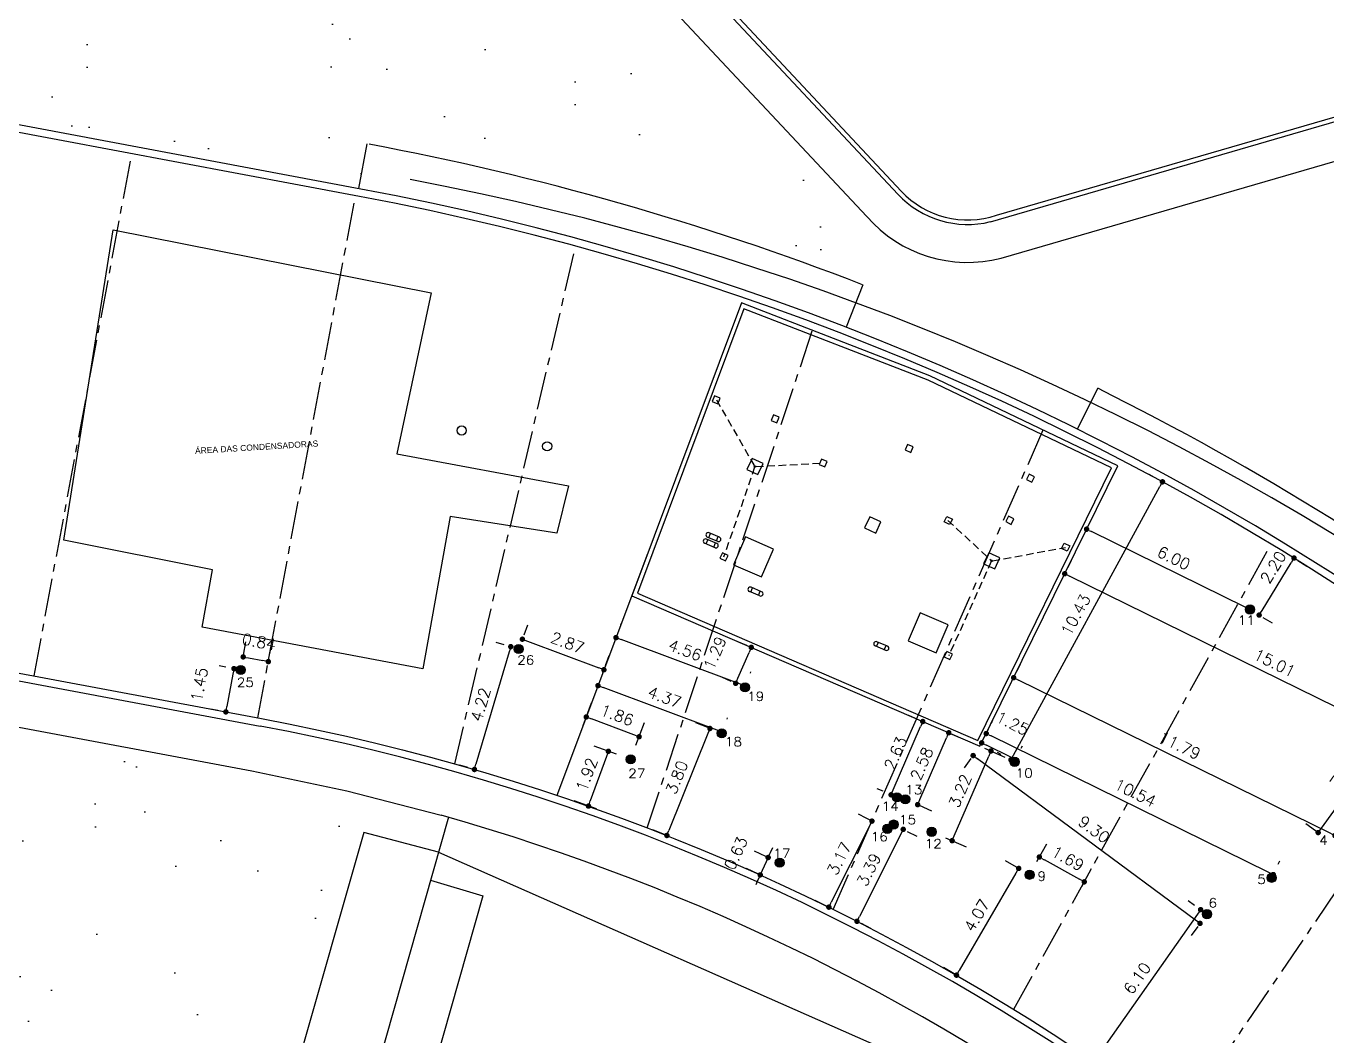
# Model space of a CAD drawing. Header units: metres. Extents: x 1796 to 2240, y -1398 to -687.
# Drawn here: x 2020.7 to 2063.57, y -1188.91 to -1155.63 of the extents above; entities that cross this region are included whole.
import ezdxf

# ---------------------------------------------------------------- set-up
doc = ezdxf.new("R2010")
doc.units = ezdxf.units.M
doc.header["$MEASUREMENT"] = 0
doc.linetypes.add('CENTER', pattern=[2, 1.25, -0.25, 0.25, -0.25])
doc.linetypes.add('HIDDEN', pattern=[0.375, 0.25, -0.125])
doc.layers.get('0').update_dxf_attribs({"linetype": 'CONTINUOUS'})
doc.layers.get('Defpoints').update_dxf_attribs({"linetype": 'CONTINUOUS'})
for name, color, linetype in [('ARQUITETURA', 253, 'CONTINUOUS'), ('Cota', 10, 'CONTINUOUS'), ('MARCAÇÕES NA MANTA', 6, 'CONTINUOUS')]:
    doc.layers.add(name, color=color, linetype=linetype)
doc.styles.add('ENGECAD', font='arial.ttf')
doc.styles.add('R60-250', font='romans.shx', dxfattribs={"height": 0.375})
doc.styles.add('S20', font='SIMPLEX.shx', dxfattribs={"width": 1.1, "height": 0.2})
doc.dimstyles.new('250', dxfattribs={"dimtxt": 0.375, "dimasz": 0.18, "dimexe": 0.5, "dimexo": 0.5, "dimgap": 0.225, "dimtad": 1, "dimzin": 1, "dimdsep": 46, "dimtxsty": 'R60-250', "dimblk1": 'DOT', "dimblk2": 'DOT', "dimsah": 1, "dimcen": 0, "dimclrd": 1, "dimclre": 1, "dimclrt": 30, "dimadec": 0, "dimazin": 0, "dimtfac": 1, "dimtmove": 2, "dimatfit": 3, "dimldrblk": 'DOT', "dimfxl": 1, "dimtolj": 1, "dimtzin": 0, "dimarcsym": 0})
pattern_1 = [(350.62296, (1466.5355, -762.2295), (4.08992, 4.08927), [0, -4.56, 0, -5.1, 0, -4.875]), (320.623, (1466.5355, -762.2295), (9.808834, 1.91215), [0, -2.46, 0, -4.11, 0, -1.575]), (280.62296, (1464.013, -759.536), (6.39856, -6.807323), [0, -1.5, 0, -5.4, 0, -7.05]), (270.623, (1464.013, -759.536), (8.08648, -4.78256), [0, -0.75, 0, -3.54, 0, -4.05])]

# ---------------------------------------------------------------- blocks, each defined once
blk = doc.blocks.new('_DOT')
at = {"color": 0, "linetype": 'ByBlock'}
blk.add_line((-0.5, 0), (-1, 0), dxfattribs=at)
at = {"color": 0, "linetype": 'ByBlock', "const_width": 0.5}
blk.add_lwpolyline([(-0.25, 0, 1), (0.25, 0, 1)], format="xyb", close=True, dxfattribs=at)
blk = doc.blocks.new('*D996')
at = {"layer": 'Cota', "color": 1, "lineweight": -2, "transparency": 16777216}
for p, q in [((2061.43, -1174.886), (2062.39, -1173.317)), ((2062.611, -1173.241), (2062.911, -1173.424)), ((2061.462, -1175.117), (2061.762, -1175.301))]:
    blk.add_line(p, q, dxfattribs=at)
at = {"layer": 'Defpoints', "color": 0, "transparency": 16777216}
for p in [(2062.184, -1172.98), (2062.484, -1173.163), (2061.036, -1174.856)]:
    blk.add_point(p, dxfattribs=at)
at = {"layer": 'Cota', "color": 1, "lineweight": -2, "transparency": 16777216, "xscale": 0.18, "yscale": 0.18, "zscale": 0.18}
for p, rotation in [((2062.484, -1173.163), 58.53333962337476), ((2061.336, -1175.04), 238.5333396233748)]:
    blk.add_blockref('_DOT', p, dxfattribs=dict(at, rotation=rotation))
at = {"layer": 'Cota', "color": 30, "transparency": 16777216, "insert": (2061.796, -1173.463), "char_height": 0.375, "attachment_point": 5, "rotation": 58.5333, "style": 'R60-250'}
blk.add_mtext('\\A1;2.20', dxfattribs=at)
blk = doc.blocks.new('*D997')
at = {"layer": 'Cota', "color": 1, "lineweight": -2, "transparency": 16777216}
for p, q in [((2052.376, -1178.875), (2052.413, -1178.801)), ((2053.152, -1179.722), (2052.354, -1179.329)), ((2053.498, -1179.426), (2053.535, -1179.352))]:
    blk.add_line(p, q, dxfattribs=at)
at = {"layer": 'Defpoints', "color": 0, "transparency": 16777216}
for p in [(2052.156, -1179.324), (2052.192, -1179.25), (2053.278, -1179.875)]:
    blk.add_point(p, dxfattribs=at)
at = {"layer": 'Cota', "color": 1, "lineweight": -2, "transparency": 16777216, "xscale": 0.18, "yscale": 0.18, "zscale": 0.18}
for p, rotation in [((2052.192, -1179.25), 153.836098638127), ((2053.314, -1179.801), 333.836098638127)]:
    blk.add_blockref('_DOT', p, dxfattribs=dict(at, rotation=rotation))
at = {"layer": 'Cota', "color": 30, "transparency": 16777216, "insert": (2053.205, -1178.606), "char_height": 0.375, "attachment_point": 5, "rotation": 333.8361, "style": 'R60-250'}
blk.add_mtext('\\A1;1.25', dxfattribs=at)
blk = doc.blocks.new('*D998')
at = {"layer": 'Cota', "color": 1, "lineweight": -2, "transparency": 16777216}
for p, q in [((2057.831, -1170.478), (2057.711, -1170.412)), ((2053.244, -1179.651), (2058.063, -1170.81)), ((2052.839, -1179.635), (2052.718, -1179.57))]:
    blk.add_line(p, q, dxfattribs=at)
at = {"layer": 'Defpoints', "color": 0, "transparency": 16777216}
for p in [(2058.15, -1170.651), (2058.27, -1170.717), (2053.278, -1179.875)]:
    blk.add_point(p, dxfattribs=at)
at = {"layer": 'Cota', "color": 1, "lineweight": -2, "transparency": 16777216, "xscale": 0.18, "yscale": 0.18, "zscale": 0.18}
for p, rotation in [((2058.15, -1170.651), 61.40381336244443), ((2053.157, -1179.809), 241.4038133624445)]:
    blk.add_blockref('_DOT', p, dxfattribs=dict(at, rotation=rotation))
at = {"layer": 'Cota', "color": 30, "transparency": 16777216, "insert": (2055.291, -1175.033), "char_height": 0.375, "attachment_point": 5, "rotation": 61.4038, "style": 'R60-250'}
blk.add_mtext('\\A1;10.43', dxfattribs=at)
blk = doc.blocks.new('*D999')
at = {"layer": 'Cota', "color": 1, "lineweight": -2, "transparency": 16777216}
for p, q in [((2067.472, -1176.475), (2067.03, -1176.156)), ((2063.387, -1182.061), (2067.33, -1176.595)), ((2063.318, -1182.233), (2062.876, -1181.914))]:
    blk.add_line(p, q, dxfattribs=at)
at = {"layer": 'Defpoints', "color": 0, "transparency": 16777216}
for p in [(2067.435, -1176.449), (2067.878, -1176.768), (2063.723, -1182.526)]:
    blk.add_point(p, dxfattribs=at)
at = {"layer": 'Cota', "color": 1, "lineweight": -2, "transparency": 16777216, "xscale": 0.18, "yscale": 0.18, "zscale": 0.18}
for p, rotation in [((2067.435, -1176.449), 54.19080671423378), ((2063.281, -1182.207), 234.1908067142338)]:
    blk.add_blockref('_DOT', p, dxfattribs=dict(at, rotation=rotation))
at = {"layer": 'Cota', "color": 30, "transparency": 16777216, "insert": (2064.12, -1180.214), "char_height": 0.375, "attachment_point": 5, "rotation": 54.1908, "style": 'R60-250'}
blk.add_mtext('\\A1;7.10', dxfattribs=at)
blk = doc.blocks.new('*D1000')
at = {"layer": 'Cota', "color": 1, "lineweight": -2, "transparency": 16777216}
for p, q in [((2053.358, -1176.876), (2053.467, -1176.654)), ((2063.671, -1182.224), (2053.408, -1177.182)), ((2063.944, -1182.077), (2064.053, -1181.855))]:
    blk.add_line(p, q, dxfattribs=at)
at = {"layer": 'Defpoints', "color": 0, "transparency": 16777216}
for p in [(2053.247, -1177.103), (2053.138, -1177.325), (2063.723, -1182.526)]:
    blk.add_point(p, dxfattribs=at)
at = {"layer": 'Cota', "color": 1, "lineweight": -2, "transparency": 16777216, "xscale": 0.18, "yscale": 0.18, "zscale": 0.18}
for p, rotation in [((2053.247, -1177.103), 153.836098638135), ((2063.833, -1182.304), 333.836098638135)]:
    blk.add_blockref('_DOT', p, dxfattribs=dict(at, rotation=rotation))
at = {"layer": 'Cota', "color": 30, "transparency": 16777216, "insert": (2058.722, -1179.333), "char_height": 0.375, "attachment_point": 5, "rotation": 333.8361, "style": 'R60-250'}
blk.add_mtext('\\A1;11.79', dxfattribs=at)
blk = doc.blocks.new('*D1001')
at = {"layer": 'Cota', "color": 1, "lineweight": -2, "transparency": 16777216}
for p, q in [((2055.038, -1173.458), (2055.149, -1173.231)), ((2068.237, -1180.217), (2055.09, -1173.759)), ((2068.507, -1180.075), (2068.619, -1179.848))]:
    blk.add_line(p, q, dxfattribs=at)
at = {"layer": 'Defpoints', "color": 0, "transparency": 16777216}
for p in [(2054.929, -1173.679), (2054.817, -1173.907), (2068.287, -1180.524)]:
    blk.add_point(p, dxfattribs=at)
at = {"layer": 'Cota', "color": 1, "lineweight": -2, "transparency": 16777216, "xscale": 0.18, "yscale": 0.18, "zscale": 0.18}
for p, rotation in [((2054.929, -1173.679), 153.836098638135), ((2068.398, -1180.297), 333.836098638135)]:
    blk.add_blockref('_DOT', p, dxfattribs=dict(at, rotation=rotation))
at = {"layer": 'Cota', "color": 30, "transparency": 16777216, "insert": (2061.846, -1176.618), "char_height": 0.375, "attachment_point": 5, "rotation": 333.8361, "style": 'R60-250'}
blk.add_mtext('\\A1;15.01', dxfattribs=at)
blk = doc.blocks.new('*D1002')
at = {"layer": 'Cota', "color": 1, "lineweight": -2, "transparency": 16777216}
blk.add_line((2060.874, -1174.777), (2055.812, -1172.29), dxfattribs=at)
at = {"layer": 'Defpoints', "color": 0, "transparency": 16777216}
for p in [(2055.65, -1172.211), (2055.65, -1172.211), (2061.036, -1174.856)]:
    blk.add_point(p, dxfattribs=at)
at = {"layer": 'Cota', "color": 1, "lineweight": -2, "transparency": 16777216, "xscale": 0.18, "yscale": 0.18, "zscale": 0.18}
for p, rotation in [((2055.65, -1172.211), 153.836098638136), ((2061.036, -1174.856), 333.836098638136)]:
    blk.add_blockref('_DOT', p, dxfattribs=dict(at, rotation=rotation))
at = {"layer": 'Cota', "color": 30, "transparency": 16777216, "insert": (2058.525, -1173.163), "char_height": 0.375, "attachment_point": 5, "rotation": 333.8361, "style": 'R60-250'}
blk.add_mtext('\\A1;6.00', dxfattribs=at)
blk = doc.blocks.new('*D1003')
at = {"layer": 'Cota', "color": 1, "lineweight": -2, "transparency": 16777216}
for p, q in [((2052.511, -1178.601), (2052.563, -1178.495)), ((2061.637, -1183.51), (2052.504, -1179.023)), ((2061.967, -1183.247), (2062.019, -1183.141))]:
    blk.add_line(p, q, dxfattribs=at)
at = {"layer": 'Defpoints', "color": 0, "transparency": 16777216}
for p in [(2052.29, -1179.05), (2052.342, -1178.944), (2061.746, -1183.695)]:
    blk.add_point(p, dxfattribs=at)
at = {"layer": 'Cota', "color": 1, "lineweight": -2, "transparency": 16777216, "xscale": 0.18, "yscale": 0.18, "zscale": 0.18}
for p, rotation in [((2052.342, -1178.944), 153.8360986381351), ((2061.799, -1183.589), 333.8360986381351)]:
    blk.add_blockref('_DOT', p, dxfattribs=dict(at, rotation=rotation))
at = {"layer": 'Cota', "color": 30, "transparency": 16777216, "insert": (2057.252, -1180.896), "char_height": 0.375, "attachment_point": 5, "rotation": 333.8361, "style": 'R60-250'}
blk.add_mtext('\\A1;10.54', dxfattribs=at)
blk = doc.blocks.new('*D1006')
at = {"layer": 'Cota', "color": 1, "lineweight": -2, "transparency": 16777216}
for p, q in [((2059.205, -1184.605), (2058.997, -1184.459)), ((2059.302, -1184.894), (2056, -1189.59)), ((2055.696, -1189.596), (2055.488, -1189.449))]:
    blk.add_line(p, q, dxfattribs=at)
at = {"layer": 'Defpoints', "color": 0, "transparency": 16777216}
for p in [(2059.614, -1184.893), (2055.897, -1189.737), (2056.105, -1189.883)]:
    blk.add_point(p, dxfattribs=at)
at = {"layer": 'Cota', "color": 1, "lineweight": -2, "transparency": 16777216, "xscale": 0.18, "yscale": 0.18, "zscale": 0.18}
for p, rotation in [((2059.406, -1184.746), 54.88925954069785), ((2055.897, -1189.737), 234.8892595406979)]:
    blk.add_blockref('_DOT', p, dxfattribs=dict(at, rotation=rotation))
at = {"layer": 'Cota', "color": 30, "transparency": 16777216, "insert": (2057.314, -1187.004), "char_height": 0.375, "attachment_point": 5, "rotation": 54.8893, "style": 'R60-250'}
blk.add_mtext('\\A1;6.10', dxfattribs=at)
blk = doc.blocks.new('*D1007')
at = {"layer": 'Cota', "color": 1, "lineweight": -2, "transparency": 16777216}
for p, q in [((2053.338, -1183.344), (2052.98, -1183.136)), ((2053.321, -1183.543), (2051.452, -1186.748)), ((2051.288, -1186.86), (2050.93, -1186.651))]:
    blk.add_line(p, q, dxfattribs=at)
at = {"layer": 'Defpoints', "color": 0, "transparency": 16777216}
for p in [(2053.77, -1183.596), (2051.362, -1186.903), (2051.72, -1187.112)]:
    blk.add_point(p, dxfattribs=at)
at = {"layer": 'Cota', "color": 1, "lineweight": -2, "transparency": 16777216, "xscale": 0.18, "yscale": 0.18, "zscale": 0.18}
for p, rotation in [((2053.412, -1183.387), 59.75284128929175), ((2051.362, -1186.903), 239.7528412892918)]:
    blk.add_blockref('_DOT', p, dxfattribs=dict(at, rotation=rotation))
at = {"layer": 'Cota', "color": 30, "transparency": 16777216, "insert": (2052.031, -1184.938), "char_height": 0.375, "attachment_point": 5, "rotation": 59.7528, "style": 'R60-250'}
blk.add_mtext('\\A1;4.07', dxfattribs=at)
blk = doc.blocks.new('*D1008')
at = {"layer": 'Cota', "color": 1, "lineweight": -2, "transparency": 16777216}
for p, q in [((2054.012, -1183.159), (2054.336, -1182.573)), ((2054.252, -1183.098), (2055.415, -1183.742)), ((2055.491, -1183.977), (2055.815, -1183.392))]:
    blk.add_line(p, q, dxfattribs=at)
at = {"layer": 'Defpoints', "color": 0, "transparency": 16777216}
for p in [(2053.77, -1183.596), (2055.573, -1183.829), (2055.248, -1184.415)]:
    blk.add_point(p, dxfattribs=at)
at = {"layer": 'Cota', "color": 1, "lineweight": -2, "transparency": 16777216, "xscale": 0.18, "yscale": 0.18, "zscale": 0.18}
for p, rotation in [((2054.094, -1183.011), 151.0284197859405), ((2055.573, -1183.829), 331.0284197859405)]:
    blk.add_blockref('_DOT', p, dxfattribs=dict(at, rotation=rotation))
at = {"layer": 'Cota', "color": 30, "transparency": 16777216, "insert": (2055.033, -1183.059), "char_height": 0.375, "attachment_point": 5, "rotation": 331.0284, "style": 'R60-250'}
blk.add_mtext('\\A1;1.69', dxfattribs=at)
blk = doc.blocks.new('*D1011')
at = {"layer": 'Cota', "color": 1, "lineweight": -2, "transparency": 16777216}
for p, q in [((2051.84, -1179.764), (2051.614, -1180.07)), ((2059.243, -1185.091), (2052.056, -1179.775)), ((2059.316, -1185.295), (2059.091, -1185.6))]:
    blk.add_line(p, q, dxfattribs=at)
at = {"layer": 'Defpoints', "color": 0, "transparency": 16777216}
for p in [(2051.911, -1179.668), (2052.137, -1179.363), (2059.614, -1184.893)]:
    blk.add_point(p, dxfattribs=at)
at = {"layer": 'Cota', "color": 1, "lineweight": -2, "transparency": 16777216, "xscale": 0.18, "yscale": 0.18, "zscale": 0.18}
for p, rotation in [((2051.911, -1179.668), 143.5116389171732), ((2059.388, -1185.198), 323.5116389171732)]:
    blk.add_blockref('_DOT', p, dxfattribs=dict(at, rotation=rotation))
at = {"layer": 'Cota', "color": 30, "transparency": 16777216, "insert": (2055.895, -1182.101), "char_height": 0.375, "attachment_point": 5, "rotation": 323.5116, "style": 'R60-250'}
blk.add_mtext('\\A1;9.30', dxfattribs=at)
blk = doc.blocks.new('*D1012')
at = {"layer": 'Cota', "color": 1, "lineweight": -2, "transparency": 16777216}
for p, q in [((2049.987, -1178.433), (2049.792, -1178.349)), ((2049.279, -1180.795), (2050.18, -1178.712)), ((2048.943, -1180.846), (2048.749, -1180.762))]:
    blk.add_line(p, q, dxfattribs=at)
at = {"layer": 'Defpoints', "color": 0, "transparency": 16777216}
for p in [(2050.251, -1178.547), (2050.446, -1178.631), (2049.402, -1181.045)]:
    blk.add_point(p, dxfattribs=at)
at = {"layer": 'Cota', "color": 1, "lineweight": -2, "transparency": 16777216, "xscale": 0.18, "yscale": 0.18, "zscale": 0.18}
for p, rotation in [((2050.251, -1178.547), 66.62495151879094), ((2049.208, -1180.961), 246.6249515187909)]:
    blk.add_blockref('_DOT', p, dxfattribs=dict(at, rotation=rotation))
at = {"layer": 'Cota', "color": 30, "transparency": 16777216, "insert": (2049.351, -1179.59), "char_height": 0.375, "attachment_point": 5, "rotation": 66.625, "style": 'R60-250'}
blk.add_mtext('\\A1;2.63', dxfattribs=at)
blk = doc.blocks.new('*D1013')
at = {"layer": 'Cota', "color": 1, "lineweight": -2, "transparency": 16777216}
for p, q in [((2050.155, -1181.12), (2051.035, -1179.082)), ((2051.156, -1178.938), (2051.566, -1179.115)), ((2050.132, -1181.306), (2050.542, -1181.484))]:
    blk.add_line(p, q, dxfattribs=at)
at = {"layer": 'Defpoints', "color": 0, "transparency": 16777216}
for p in [(2050.697, -1178.74), (2051.107, -1178.917), (2049.674, -1181.108)]:
    blk.add_point(p, dxfattribs=at)
at = {"layer": 'Cota', "color": 1, "lineweight": -2, "transparency": 16777216, "xscale": 0.18, "yscale": 0.18, "zscale": 0.18}
for p, rotation in [((2051.107, -1178.917), 66.62495151879239), ((2050.083, -1181.285), 246.6249515187924)]:
    blk.add_blockref('_DOT', p, dxfattribs=dict(at, rotation=rotation))
at = {"layer": 'Cota', "color": 30, "transparency": 16777216, "insert": (2050.216, -1179.937), "char_height": 0.375, "attachment_point": 5, "rotation": 66.625, "style": 'R60-250'}
blk.add_mtext('\\A1;2.58', dxfattribs=at)
blk = doc.blocks.new('*D1014')
at = {"layer": 'Cota', "color": 1, "lineweight": -2, "transparency": 16777216}
for p, q in [((2048.636, -1181.858), (2048.13, -1181.604)), ((2048.496, -1181.989), (2047.237, -1184.501)), ((2047.216, -1184.692), (2046.71, -1184.438))]:
    blk.add_line(p, q, dxfattribs=at)
at = {"layer": 'Defpoints', "color": 0, "transparency": 16777216}
for p in [(2049.083, -1182.082), (2047.157, -1184.662), (2047.663, -1184.916)]:
    blk.add_point(p, dxfattribs=at)
at = {"layer": 'Cota', "color": 1, "lineweight": -2, "transparency": 16777216, "xscale": 0.18, "yscale": 0.18, "zscale": 0.18}
for p, rotation in [((2048.577, -1181.828), 63.38649932071723), ((2047.157, -1184.662), 243.3864993207173)]:
    blk.add_blockref('_DOT', p, dxfattribs=dict(at, rotation=rotation))
at = {"layer": 'Cota', "color": 30, "transparency": 16777216, "insert": (2047.498, -1183.06), "char_height": 0.375, "attachment_point": 5, "rotation": 63.3865, "style": 'R60-250'}
blk.add_mtext('\\A1;3.17', dxfattribs=at)
blk = doc.blocks.new('*D1015')
at = {"layer": 'Cota', "color": 1, "lineweight": -2, "transparency": 16777216}
for p, q in [((2049.526, -1182.26), (2048.164, -1184.966)), ((2049.739, -1182.165), (2050.054, -1182.324)), ((2048.216, -1185.194), (2048.53, -1185.352))]:
    blk.add_line(p, q, dxfattribs=at)
at = {"layer": 'Defpoints', "color": 0, "transparency": 16777216}
for p in [(2049.292, -1181.941), (2047.769, -1184.969), (2048.083, -1185.127)]:
    blk.add_point(p, dxfattribs=at)
at = {"layer": 'Cota', "color": 1, "lineweight": -2, "transparency": 16777216, "xscale": 0.18, "yscale": 0.18, "zscale": 0.18}
for p, rotation in [((2049.607, -1182.099), 63.29332018930508), ((2048.083, -1185.127), 243.2933201893051)]:
    blk.add_blockref('_DOT', p, dxfattribs=dict(at, rotation=rotation))
at = {"layer": 'Cota', "color": 30, "transparency": 16777216, "insert": (2048.477, -1183.428), "char_height": 0.375, "attachment_point": 5, "rotation": 63.2933, "style": 'R60-250'}
blk.add_mtext('\\A1;3.39', dxfattribs=at)
blk = doc.blocks.new('*D1016')
at = {"layer": 'Cota', "color": 1, "lineweight": -2, "transparency": 16777216}
for p, q in [((2051.291, -1182.308), (2052.425, -1179.683)), ((2052.282, -1179.425), (2052.956, -1179.716)), ((2051.005, -1182.381), (2051.678, -1182.672))]:
    blk.add_line(p, q, dxfattribs=at)
at = {"layer": 'Defpoints', "color": 0, "transparency": 16777216}
for p in [(2051.823, -1179.227), (2052.497, -1179.518), (2050.546, -1182.182)]:
    blk.add_point(p, dxfattribs=at)
at = {"layer": 'Cota', "color": 1, "lineweight": -2, "transparency": 16777216, "xscale": 0.18, "yscale": 0.18, "zscale": 0.18}
for p, rotation in [((2052.497, -1179.518), 66.62495151879389), ((2051.219, -1182.473), 246.6249515187939)]:
    blk.add_blockref('_DOT', p, dxfattribs=dict(at, rotation=rotation))
at = {"layer": 'Cota', "color": 30, "transparency": 16777216, "insert": (2051.479, -1180.832), "char_height": 0.375, "attachment_point": 5, "rotation": 66.625, "style": 'R60-250'}
blk.add_mtext('\\A1;3.22', dxfattribs=at)
blk = doc.blocks.new('*D1017')
at = {"layer": 'Cota', "color": 1, "lineweight": -2, "transparency": 16777216}
for p, q in [((2045.231, -1182.863), (2045.306, -1182.699)), ((2045.079, -1182.991), (2044.701, -1182.819)), ((2045.156, -1183.027), (2044.895, -1183.6)), ((2044.818, -1183.565), (2044.44, -1183.392)), ((2044.82, -1183.763), (2044.745, -1183.927))]:
    blk.add_line(p, q, dxfattribs=at)
at = {"layer": 'Defpoints', "color": 0, "transparency": 16777216}
for p in [(2045.534, -1183.199), (2044.895, -1183.6), (2045.273, -1183.772)]:
    blk.add_point(p, dxfattribs=at)
at = {"layer": 'Cota', "color": 1, "lineweight": -2, "transparency": 16777216, "xscale": 0.18, "yscale": 0.18, "zscale": 0.18}
for p, rotation in [((2045.156, -1183.027), 245.4736444223204), ((2044.895, -1183.6), 65.47364442232042)]:
    blk.add_blockref('_DOT', p, dxfattribs=dict(at, rotation=rotation))
at = {"layer": 'Cota', "color": 30, "transparency": 16777216, "insert": (2044.093, -1182.888), "char_height": 0.375, "attachment_point": 5, "rotation": 65.4736, "style": 'R60-250'}
blk.add_mtext('\\A1;0.63', dxfattribs=at)
blk = doc.blocks.new('*D1018')
at = {"layer": 'Cota', "color": 1, "lineweight": -2, "transparency": 16777216}
for p, q in [((2044.449, -1176.039), (2044.14, -1175.906)), ((2044.159, -1177.123), (2044.528, -1176.269)), ((2043.938, -1177.224), (2043.628, -1177.09))]:
    blk.add_line(p, q, dxfattribs=at)
at = {"layer": 'Defpoints', "color": 0, "transparency": 16777216}
for p in [(2044.599, -1176.104), (2044.908, -1176.238), (2044.396, -1177.422)]:
    blk.add_point(p, dxfattribs=at)
at = {"layer": 'Cota', "color": 1, "lineweight": -2, "transparency": 16777216, "xscale": 0.18, "yscale": 0.18, "zscale": 0.18}
for p, rotation in [((2044.599, -1176.104), 66.62495151879365), ((2044.087, -1177.288), 246.6249515187936)]:
    blk.add_blockref('_DOT', p, dxfattribs=dict(at, rotation=rotation))
at = {"layer": 'Cota', "color": 30, "transparency": 16777216, "insert": (2043.402, -1176.29), "char_height": 0.375, "attachment_point": 5, "rotation": 66.625, "style": 'R60-250'}
blk.add_mtext('\\A1;1.29', dxfattribs=at)
blk = doc.blocks.new('*D1019')
at = {"layer": 'Cota', "color": 1, "lineweight": -2, "transparency": 16777216}
for p, q in [((2043.164, -1178.746), (2042.773, -1178.589)), ((2043.17, -1178.943), (2041.886, -1182.134)), ((2041.746, -1182.272), (2041.355, -1182.115))]:
    blk.add_line(p, q, dxfattribs=at)
at = {"layer": 'Defpoints', "color": 0, "transparency": 16777216}
for p in [(2043.628, -1178.933), (2041.819, -1182.301), (2042.21, -1182.459)]:
    blk.add_point(p, dxfattribs=at)
at = {"layer": 'Cota', "color": 1, "lineweight": -2, "transparency": 16777216, "xscale": 0.18, "yscale": 0.18, "zscale": 0.18}
for p, rotation in [((2043.237, -1178.776), 68.09842824736285), ((2041.819, -1182.301), 248.0984282473629)]:
    blk.add_blockref('_DOT', p, dxfattribs=dict(at, rotation=rotation))
at = {"layer": 'Cota', "color": 30, "transparency": 16777216, "insert": (2042.145, -1180.385), "char_height": 0.375, "attachment_point": 5, "rotation": 68.0984, "style": 'R60-250'}
blk.add_mtext('\\A1;3.80', dxfattribs=at)
blk = doc.blocks.new('*D1020')
at = {"layer": 'Cota', "color": 1, "lineweight": -2, "transparency": 16777216}
for p, q in [((2039.83, -1179.698), (2039.296, -1181.164)), ((2040.154, -1179.624), (2039.422, -1179.358)), ((2039.497, -1181.428), (2038.765, -1181.162))]:
    blk.add_line(p, q, dxfattribs=at)
at = {"layer": 'Defpoints', "color": 0, "transparency": 16777216}
for p in [(2040.624, -1179.795), (2039.235, -1181.333), (2039.967, -1181.6)]:
    blk.add_point(p, dxfattribs=at)
at = {"layer": 'Cota', "color": 1, "lineweight": -2, "transparency": 16777216, "xscale": 0.18, "yscale": 0.18, "zscale": 0.18}
for p, rotation in [((2039.892, -1179.529), 69.99021582216919), ((2039.235, -1181.333), 249.9902158221691)]:
    blk.add_blockref('_DOT', p, dxfattribs=dict(at, rotation=rotation))
at = {"layer": 'Cota', "color": 30, "transparency": 16777216, "insert": (2039.176, -1180.29), "char_height": 0.375, "attachment_point": 5, "rotation": 69.9902, "style": 'R60-250'}
blk.add_mtext('\\A1;1.92', dxfattribs=at)
blk = doc.blocks.new('*D1021')
at = {"layer": 'Cota', "color": 1, "lineweight": -2, "transparency": 16777216}
for p, q in [((2040.302, -1175.354), (2040.317, -1175.314)), ((2044.243, -1177.319), (2040.31, -1175.846)), ((2044.572, -1176.954), (2044.587, -1176.914))]:
    blk.add_line(p, q, dxfattribs=at)
at = {"layer": 'Defpoints', "color": 0, "transparency": 16777216}
for p in [(2040.126, -1175.822), (2040.141, -1175.783), (2044.396, -1177.422)]:
    blk.add_point(p, dxfattribs=at)
at = {"layer": 'Cota', "color": 1, "lineweight": -2, "transparency": 16777216, "xscale": 0.18, "yscale": 0.18, "zscale": 0.18}
for p, rotation in [((2040.141, -1175.783), 159.4617506640539), ((2044.411, -1177.382), 339.4617506640539)]:
    blk.add_blockref('_DOT', p, dxfattribs=dict(at, rotation=rotation))
at = {"layer": 'Cota', "color": 30, "transparency": 16777216, "insert": (2042.421, -1176.196), "char_height": 0.375, "attachment_point": 5, "rotation": 339.4618, "style": 'R60-250'}
blk.add_mtext('\\A1;4.56', dxfattribs=at)
blk = doc.blocks.new('*D1022')
at = {"layer": 'Cota', "color": 1, "lineweight": -2, "transparency": 16777216}
for p, q in [((2039.711, -1176.932), (2039.724, -1176.896)), ((2043.472, -1178.834), (2039.717, -1177.427)), ((2043.803, -1178.465), (2043.816, -1178.429))]:
    blk.add_line(p, q, dxfattribs=at)
at = {"layer": 'Defpoints', "color": 0, "transparency": 16777216}
for p in [(2039.535, -1177.4), (2039.549, -1177.364), (2043.628, -1178.933)]:
    blk.add_point(p, dxfattribs=at)
at = {"layer": 'Cota', "color": 1, "lineweight": -2, "transparency": 16777216, "xscale": 0.18, "yscale": 0.18, "zscale": 0.18}
for p, rotation in [((2039.549, -1177.364), 159.4617506640562), ((2043.641, -1178.897), 339.4617506640562)]:
    blk.add_blockref('_DOT', p, dxfattribs=dict(at, rotation=rotation))
at = {"layer": 'Cota', "color": 30, "transparency": 16777216, "insert": (2041.74, -1177.744), "char_height": 0.375, "attachment_point": 5, "rotation": 339.4618, "style": 'R60-250'}
blk.add_mtext('\\A1;4.37', dxfattribs=at)
blk = doc.blocks.new('*D1023')
at = {"layer": 'Cota', "color": 1, "lineweight": -2, "transparency": 16777216}
for p, q in [((2039.058, -1178.675), (2039.337, -1177.928)), ((2040.735, -1178.985), (2039.331, -1178.459)), ((2040.799, -1179.327), (2041.079, -1178.58))]:
    blk.add_line(p, q, dxfattribs=at)
at = {"layer": 'Defpoints', "color": 0, "transparency": 16777216}
for p in [(2039.162, -1178.396), (2038.882, -1179.143), (2040.624, -1179.795)]:
    blk.add_point(p, dxfattribs=at)
at = {"layer": 'Cota', "color": 1, "lineweight": -2, "transparency": 16777216, "xscale": 0.18, "yscale": 0.18, "zscale": 0.18}
for p, rotation in [((2039.162, -1178.396), 159.4617506640563), ((2040.904, -1179.049), 339.4617506640562)]:
    blk.add_blockref('_DOT', p, dxfattribs=dict(at, rotation=rotation))
at = {"layer": 'Cota', "color": 30, "transparency": 16777216, "insert": (2040.178, -1178.336), "char_height": 0.375, "attachment_point": 5, "rotation": 339.4618, "style": 'R60-250'}
blk.add_mtext('\\A1;1.86', dxfattribs=at)
blk = doc.blocks.new('*D1024')
at = {"layer": 'Cota', "color": 1, "lineweight": -2, "transparency": 16777216}
for p, q in [((2037.111, -1175.69), (2037.232, -1175.367)), ((2037.225, -1175.898), (2039.576, -1176.779)), ((2039.799, -1176.697), (2039.92, -1176.374))]:
    blk.add_line(p, q, dxfattribs=at)
at = {"layer": 'Defpoints', "color": 0, "transparency": 16777216}
for p in [(2036.936, -1176.158), (2039.623, -1177.165), (2039.744, -1176.842)]:
    blk.add_point(p, dxfattribs=at)
at = {"layer": 'Cota', "color": 1, "lineweight": -2, "transparency": 16777216, "xscale": 0.18, "yscale": 0.18, "zscale": 0.18}
for p, rotation in [((2037.057, -1175.835), 159.4617506640513), ((2039.744, -1176.842), 339.4617506640513)]:
    blk.add_blockref('_DOT', p, dxfattribs=dict(at, rotation=rotation))
at = {"layer": 'Cota', "color": 30, "transparency": 16777216, "insert": (2038.545, -1175.952), "char_height": 0.375, "attachment_point": 5, "rotation": 339.4618, "style": 'R60-250'}
blk.add_mtext('\\A1;2.87', dxfattribs=at)
blk = doc.blocks.new('*D1025')
at = {"layer": 'Cota', "color": 1, "lineweight": -2, "transparency": 16777216}
for p, q in [((2036.625, -1176.254), (2035.529, -1179.955)), ((2036.456, -1176.016), (2036.197, -1175.939)), ((2035.258, -1180.062), (2034.998, -1179.985))]:
    blk.add_line(p, q, dxfattribs=at)
at = {"layer": 'Defpoints', "color": 0, "transparency": 16777216}
for p in [(2036.936, -1176.158), (2035.478, -1180.127), (2035.737, -1180.204)]:
    blk.add_point(p, dxfattribs=at)
at = {"layer": 'Cota', "color": 1, "lineweight": -2, "transparency": 16777216, "xscale": 0.18, "yscale": 0.18, "zscale": 0.18}
for p, rotation in [((2036.676, -1176.081), 73.49872639131682), ((2035.478, -1180.127), 253.4987263913168)]:
    blk.add_blockref('_DOT', p, dxfattribs=dict(at, rotation=rotation))
at = {"layer": 'Cota', "color": 30, "transparency": 16777216, "insert": (2035.682, -1177.987), "char_height": 0.375, "attachment_point": 5, "rotation": 73.4987, "style": 'R60-250'}
blk.add_mtext('\\A1;4.22', dxfattribs=at)
blk = doc.blocks.new('*D1026')
at = {"layer": 'Cota', "color": 1, "lineweight": -2, "transparency": 16777216}
for p, q in [((2027.286, -1176.755), (2027.062, -1176.713)), ((2027.521, -1176.982), (2027.32, -1178.054)), ((2027.019, -1178.18), (2026.796, -1178.138))]:
    blk.add_line(p, q, dxfattribs=at)
at = {"layer": 'Defpoints', "color": 0, "transparency": 16777216}
for p in [(2027.778, -1176.847), (2027.287, -1178.231), (2027.511, -1178.272)]:
    blk.add_point(p, dxfattribs=at)
at = {"layer": 'Cota', "color": 1, "lineweight": -2, "transparency": 16777216, "xscale": 0.18, "yscale": 0.18, "zscale": 0.18}
for p, rotation in [((2027.554, -1176.805), 79.39323780002196), ((2027.287, -1178.231), 259.393237800022)]:
    blk.add_blockref('_DOT', p, dxfattribs=dict(at, rotation=rotation))
at = {"layer": 'Cota', "color": 30, "transparency": 16777216, "insert": (2026.413, -1177.329), "char_height": 0.375, "attachment_point": 5, "rotation": 79.3932, "style": 'R60-250'}
blk.add_mtext('\\A1;1.45', dxfattribs=at)
blk = doc.blocks.new('*D1027')
at = {"layer": 'Cota', "color": 1, "lineweight": -2, "transparency": 16777216}
for p, q in [((2027.87, -1176.356), (2027.95, -1175.927)), ((2028.695, -1176.51), (2028.776, -1176.082)), ((2028.035, -1176.452), (2028.507, -1176.54))]:
    blk.add_line(p, q, dxfattribs=at)
at = {"layer": 'Defpoints', "color": 0, "transparency": 16777216}
for p in [(2028.684, -1176.573), (2027.778, -1176.847), (2028.603, -1177.002)]:
    blk.add_point(p, dxfattribs=at)
at = {"layer": 'Cota', "color": 1, "lineweight": -2, "transparency": 16777216, "xscale": 0.18, "yscale": 0.18, "zscale": 0.18}
for p, rotation in [((2027.858, -1176.419), 169.3935661138057), ((2028.684, -1176.573), 349.3935661138057)]:
    blk.add_blockref('_DOT', p, dxfattribs=dict(at, rotation=rotation))
at = {"layer": 'Cota', "color": 30, "transparency": 16777216, "insert": (2028.38, -1175.921), "char_height": 0.375, "attachment_point": 5, "rotation": 349.3936, "style": 'R60-250'}
blk.add_mtext('\\A1;0.84', dxfattribs=at)

msp = doc.modelspace()

# ---------------------------------------------------------------- hatches: boundary and pattern name
at = {"layer": 'ARQUITETURA'}
h = msp.add_hatch(dxfattribs=at)
h.set_pattern_fill('AR-SAND', color=116, scale=3, angle=-46.877, style=0)
h.set_pattern_definition(pattern_1)
edge = h.paths.add_edge_path()
edge.add_line((2048.41, -1161.912), (2047.65, -1163.919))
edge.add_arc((2015.073, -1249.958), 92, 69.26198, 79.43995)
edge.add_line((2031.934, -1159.516), (2031.658, -1160.99))
edge.add_line((2031.658, -1160.99), (2009.518, -1156.844))
edge.add_line((2009.518, -1156.844), (2011.289, -1147.384))
edge.add_line((2011.289, -1147.384), (2033.265, -1151.499))
edge.add_line((2033.265, -1151.499), (2037.108, -1132.566))
edge.add_line((2037.108, -1132.566), (2028.352, -1123.315))
edge.add_line((2028.352, -1123.315), (2021.935, -1122.012))
edge.add_line((2021.935, -1122.012), (2022.419, -1119.626))
edge.add_arc((2025.457, -1120.243), 3.1, 43.1229, 168.5248, ccw=False)
edge.add_line((2027.72, -1118.124), (2040.231, -1131.482))
edge.add_arc((2039.063, -1132.575), 1.6, -10.3134, 43.1255, ccw=False)
edge.add_line((2040.638, -1132.862), (2037.908, -1147.419))
edge.add_arc((2043.365, -1148.443), 5.552, 169.3787, 228.4034)
edge.add_line((2039.679, -1152.595), (2048.41, -1161.912))
h = msp.add_hatch(dxfattribs=at)
h.set_pattern_fill('AR-SAND', color=116, scale=3, angle=-46.877, style=0)
h.set_pattern_definition(pattern_1)
h.paths.add_polyline_path([(2034.003, -1199.578), (2030.034, -1197.824), (2030.756, -1195.285), (2030.525, -1195.183), (2031.078, -1193.241), (2028.953, -1192.304), (2031.828, -1182.199), (2034.292, -1182.856), (2034.62, -1181.702, 0.00088), (2034.38, -1181.633), (2031.277, -1180.832), (2028.142, -1180.171), (2017.035, -1178.091), (2010.572, -1176.881), (2018.535, -1211.035), (2028.131, -1212.91)])
at = {"layer": 'MARCAÇÕES NA MANTA'}
h = msp.add_hatch(color=4, dxfattribs=at)
h.dxf.hatch_style = 1
h.paths.add_polyline_path([(2061.186, -1174.856, 1), (2060.886, -1174.856, 1)])
h = msp.add_hatch(color=4, dxfattribs=at)
h.dxf.hatch_style = 1
h.paths.add_polyline_path([(2037.086, -1176.158, 1), (2036.786, -1176.158, 1)])
h = msp.add_hatch(color=4, dxfattribs=at)
h.dxf.hatch_style = 1
h.paths.add_polyline_path([(2027.928, -1176.847, 1), (2027.628, -1176.847, 1)])
h = msp.add_hatch(color=4, dxfattribs=at)
h.dxf.hatch_style = 1
h.paths.add_polyline_path([(2044.546, -1177.422, 1), (2044.246, -1177.422, 1)])
h = msp.add_hatch(color=4, dxfattribs=at)
h.dxf.hatch_style = 1
h.paths.add_polyline_path([(2043.778, -1178.933, 1), (2043.478, -1178.933, 1)])
h = msp.add_hatch(color=4, dxfattribs=at)
h.dxf.hatch_style = 1
h.paths.add_polyline_path([(2040.774, -1179.795, 1), (2040.474, -1179.795, 1)])
h = msp.add_hatch(color=4, dxfattribs=at)
h.dxf.hatch_style = 1
h.paths.add_polyline_path([(2053.428, -1179.875, 1), (2053.128, -1179.875, 1)])
h = msp.add_hatch(color=4, dxfattribs=at)
h.dxf.hatch_style = 1
h.paths.add_polyline_path([(2049.552, -1181.045, 1), (2049.252, -1181.045, 1)])
h = msp.add_hatch(color=4, dxfattribs=at)
h.dxf.hatch_style = 1
h.paths.add_polyline_path([(2049.824, -1181.108, 1), (2049.524, -1181.108, 1)])
h = msp.add_hatch(color=4, dxfattribs=at)
h.dxf.hatch_style = 1
h.paths.add_polyline_path([(2049.442, -1181.941, 1), (2049.142, -1181.941, 1)])
h = msp.add_hatch(color=4, dxfattribs=at)
h.dxf.hatch_style = 1
h.paths.add_polyline_path([(2049.233, -1182.082, 1), (2048.933, -1182.082, 1)])
h = msp.add_hatch(color=4, dxfattribs=at)
h.dxf.hatch_style = 1
h.paths.add_polyline_path([(2050.696, -1182.182, 1), (2050.396, -1182.182, 1)])
h = msp.add_hatch(color=4, dxfattribs=at)
h.dxf.hatch_style = 1
h.paths.add_polyline_path([(2045.684, -1183.199, 1), (2045.384, -1183.199, 1)])
h = msp.add_hatch(color=4, dxfattribs=at)
h.dxf.hatch_style = 1
h.paths.add_polyline_path([(2053.92, -1183.596, 1), (2053.62, -1183.596, 1)])
h = msp.add_hatch(color=4, dxfattribs=at)
h.dxf.hatch_style = 1
h.paths.add_polyline_path([(2061.896, -1183.695, 1), (2061.596, -1183.695, 1)])
h = msp.add_hatch(color=4, dxfattribs=at)
h.dxf.hatch_style = 1
h.paths.add_polyline_path([(2059.764, -1184.893, 1), (2059.464, -1184.893, 1)])

# ---------------------------------------------------------------- linework, layer by layer
at = {"layer": 'ARQUITETURA'}
for p, q in [((2040.591, -1151.74, 0), (2049.429, -1161.176, 0)), ((2040.695, -1151.632, 0), (2049.539, -1161.073, 0)), ((2039.679, -1152.595, 0), (2048.41, -1161.912, 0)), ((2031.731, -1161.004), (2009.518, -1156.844)), ((2031.685, -1161.25), (2009.717, -1157.136)), ((2052.683, -1161.866, 0), (2065.007, -1158.285, 0)), ((2052.485, -1162.08, 0), (2065.049, -1158.429, 0)), ((2031.934, -1159.516), (2031.658, -1160.99)), ((2052.834, -1163.28, 0), (2065.282, -1159.663, 0)), ((2048.271, -1164.156), (2047.73, -1165.555)), ((2055.348, -1168.913), (2056.015, -1167.57)), ((2043.497, -1172.614), (2043.151, -1172.469)), ((2043.197, -1172.488), (2043.255, -1172.35)), ((2043.555, -1172.476), (2043.209, -1172.331)), ((2043.451, -1172.595), (2043.509, -1172.456)), ((2043.41, -1172.822), (2043.064, -1172.676)), ((2043.11, -1172.696), (2043.168, -1172.557)), ((2043.468, -1172.683), (2043.122, -1172.538)), ((2043.364, -1172.802), (2043.422, -1172.664)), ((2044.583, -1174.283), (2044.641, -1174.145)), ((2044.941, -1174.271), (2044.595, -1174.126)), ((2006.204, -1174.537), (2028.418, -1178.697)), ((2044.883, -1174.409), (2044.537, -1174.264)), ((2044.837, -1174.39), (2044.895, -1174.251)), ((2005.926, -1176.011), (2028.142, -1180.171)), ((2049.03, -1176.202), (2048.684, -1176.057)), ((2048.731, -1176.076), (2048.789, -1175.938)), ((2049.088, -1176.063), (2048.742, -1175.918)), ((2048.984, -1176.182), (2049.042, -1176.044)), ((2028.142, -1180.171), (2031.277, -1180.832)), ((2031.277, -1180.832), (2034.38, -1181.633)), ((2034.622, -1181.696), (2030.034, -1197.824)), ((2031.828, -1182.199), (2028.953, -1192.304)), ((2034.292, -1182.856), (2031.828, -1182.199)), ((2034.292, -1182.856), (2051.642, -1190.504)), ((2034.032, -1183.77), (2035.756, -1184.288)), ((2035.756, -1184.288), (2032.419, -1196.018))]:
    msp.add_line(p, q, dxfattribs=at)
at = {"layer": 'ARQUITETURA', "color": 18, "linetype": 'CENTER', "true_color": 0x000000}
for p, q in [((2020.965, -1177.046), (2024.186, -1159.845)), ((2028.337, -1178.427), (2031.558, -1161.226)), ((2034.832, -1179.943), (2038.811, -1162.902)), ((2041.171, -1182.05), (2046.69, -1165.443)), ((2047.299, -1184.735), (2054.321, -1168.705)), ((2053.248, -1188.028), (2061.724, -1172.718)), ((2058.703, -1191.743), (2068.552, -1177.278))]:
    msp.add_line(p, q, dxfattribs=at)
at = {"layer": 'ARQUITETURA', "linetype": 'HIDDEN'}
for p, q in [((2043.451, -1167.95), (2044.706, -1170.124)), ((2044.711, -1170.171), (2043.689, -1173.129)), ((2044.748, -1170.147), (2046.966, -1170.031)), ((2051.081, -1171.925), (2052.502, -1173.235)), ((2052.548, -1173.252), (2054.955, -1172.814)), ((2052.509, -1173.277), (2051.105, -1176.379))]:
    msp.add_line(p, q, dxfattribs=at)
at = {"layer": 'ARQUITETURA'}
for points in [[(2026.848, -1173.552), (2021.943, -1172.57), (2023.577, -1162.35), (2034.056, -1164.419), (2032.923, -1169.73), (2038.577, -1170.784), (2038.196, -1172.341), (2034.683, -1171.793), (2033.78, -1176.812), (2026.508, -1175.441)], [(2052.065, -1179.168), (2056.474, -1170.194), (2050.429, -1167.298), (2044.36, -1164.949), (2040.849, -1174.32)], [(2043.313, -1168.006), (2043.498, -1168.083), (2043.575, -1167.899), (2043.39, -1167.821)], [(2045.255, -1168.631), (2045.44, -1168.709), (2045.517, -1168.524), (2045.333, -1168.447)], [(2049.676, -1169.601), (2049.861, -1169.679), (2049.938, -1169.494), (2049.753, -1169.417)], [(2044.458, -1170.241), (2044.821, -1170.408), (2044.988, -1170.045), (2044.625, -1169.878)], [(2046.835, -1170.084), (2047.019, -1170.161), (2047.096, -1169.977), (2046.912, -1169.9)], [(2053.67, -1170.573), (2053.849, -1170.661), (2053.937, -1170.482), (2053.758, -1170.394)], [(2048.336, -1172.171), (2048.7, -1172.338), (2048.866, -1171.974), (2048.503, -1171.807)], [(2051.137, -1172.056), (2050.959, -1171.967), (2051.048, -1171.788), (2051.227, -1171.878)], [(2052.984, -1171.963), (2053.163, -1172.051), (2053.252, -1171.872), (2053.072, -1171.784)], [(2044.018, -1173.385), (2044.936, -1173.782), (2045.332, -1172.864), (2044.414, -1172.467)], [(2055.006, -1172.937), (2054.827, -1172.848), (2054.916, -1172.669), (2055.095, -1172.758)], [(2043.569, -1173.164), (2043.748, -1173.253), (2043.837, -1173.073), (2043.657, -1172.985)], [(2052.257, -1173.349), (2052.621, -1173.515), (2052.788, -1173.152), (2052.424, -1172.985)], [(2049.771, -1175.888), (2050.689, -1176.285), (2051.086, -1175.367), (2050.168, -1174.97)], [(2050.958, -1176.417), (2051.138, -1176.506), (2051.226, -1176.326), (2051.046, -1176.238)]]:
    msp.add_lwpolyline(points, close=True, dxfattribs=at)
msp.add_lwpolyline([(2052.137, -1179.363), (2056.676, -1170.124), (2050.488, -1167.16), (2044.273, -1164.755), (2040.659, -1174.401), (2052.137, -1179.362)], dxfattribs=at)
msp.add_lwpolyline([(2006.496, -1174.337), (2028.464, -1178.451, -0.210066), (2076.809, -1211.471)], format="xyb", dxfattribs=at)
for centre, radius in [((2035.054, -1168.959), 0.15), ((2037.874, -1169.481), 0.15), ((2044.722, -1170.146), 0.0267), ((2052.521, -1173.253), 0.0267)]:
    msp.add_circle(centre, radius, dxfattribs=at)
for centre, radius, start, end in [((2015.073, -1249.958), 92, 68.84799, 79.39324), ((2016.743, -1249.402), 90.25, 31.93963, 79.39324), ((2015.073, -1249.958), 90.25, 31.93963, 79.39324), ((2015.073, -1249.958), 90.5, 31.93963, 79.39324), ((2051.728, -1159.022, 0), 3.15, 223.129, 283.8986), ((2051.728, -1159.022, 0), 3, 223.1285, 288.5652), ((2051.727, -1159.024, 0), 4.398, 221.0394, 284.5773), ((2015.073, -1249.958), 92, 41.65318, 63.57537), ((2043.18, -1172.4), 0.075, 67.2415, 247.2415), ((2043.526, -1172.545), 0.075, 247.2415, 67.2415), ((2043.093, -1172.607), 0.075, 67.2415, 247.2415), ((2043.439, -1172.752), 0.075, 247.2415, 67.2415), ((2044.566, -1174.195), 0.075, 67.2415, 247.2415), ((2044.912, -1174.34), 0.075, 247.2415, 67.2415), ((2048.713, -1175.987), 0.075, 67.2415, 247.2415), ((2049.059, -1176.132), 0.075, 247.2415, 67.2415), ((2015.073, -1249.958), 72.5, 31.93963, 79.39324), ((2015.073, -1249.958), 71, 31.93963, 74.22149)]:
    msp.add_arc(centre, radius, start, end, dxfattribs=at)
at = {"layer": 'Cota'}
msp.add_line((2041.176, -1173.019), (2038.194, -1180.98), dxfattribs=at)
at = {"layer": 'MARCAÇÕES NA MANTA', "color": 5}
for centre in [(2061.036, -1174.856), (2036.936, -1176.158), (2027.778, -1176.847), (2044.396, -1177.422), (2043.628, -1178.933), (2040.624, -1179.795), (2053.278, -1179.875), (2049.402, -1181.045), (2049.674, -1181.108), (2049.292, -1181.941), (2049.083, -1182.082), (2050.546, -1182.182), (2045.534, -1183.199), (2053.77, -1183.596), (2061.746, -1183.695), (2059.614, -1184.893)]:
    msp.add_circle(centre, 0.15, dxfattribs=at)

# ---------------------------------------------------------------- texts
at = {"layer": 'ARQUITETURA', "style": 'ENGECAD'}
msp.add_text('ÁREA DAS CONDENSADORAS', height=0.2, rotation=3.4916, dxfattribs=at).set_placement((2026.276, -1169.732))
at = {"layer": 'MARCAÇÕES NA MANTA', "style": 'S20', "width": 1.1}
for s, p in [('11', (2060.633, -1175.359)), ('26 ', (2036.885, -1176.67)), ('25', (2027.646, -1177.406)), ('19', (2044.463, -1177.868)), ('18 ', (2043.73, -1179.361)), ('27 ', (2040.543, -1180.407)), ('10', (2053.31, -1180.396)), ('13', (2049.674, -1180.942)), ('14 ', (2048.896, -1181.488)), ('15', (2049.466, -1181.931)), ('16', (2048.533, -1182.49)), ('4', (2063.314, -1182.607)), ('17', (2045.321, -1183.041)), ('12', (2050.314, -1182.724)), ('9', (2054.03, -1183.793)), ('5', (2061.273, -1183.895)), ('6', (2059.667, -1184.671))]:
    msp.add_text(s, height=0.3, dxfattribs=at).set_placement(p)

# ---------------------------------------------------------------- dimensions: what is measured, and where the dimension line sits
at = {"layer": 'Cota'}
for p1, p2, distance, picture, middle in [((2053.278, -1179.875), (2058.27, -1170.717), 0.137, '*D998', (2055.291, -1175.033)), ((2061.036, -1174.856), (2055.65, -1172.211), 0, '*D1002', (2058.525, -1173.163)), ((2068.287, -1180.524), (2054.817, -1173.907), -0.253, '*D1001', (2061.846, -1176.618)), ((2036.936, -1176.158), (2039.623, -1177.165), 0.345, '*D1024', (2038.545, -1175.952)), ((2044.396, -1177.422), (2040.126, -1175.822), -0.042, '*D1021', (2042.421, -1176.196)), ((2044.396, -1177.422), (2044.908, -1176.238), 0.337, '*D1018', (2043.402, -1176.29)), ((2036.936, -1176.158), (2035.737, -1180.204), -0.27, '*D1025', (2035.682, -1177.987)), ((2027.778, -1176.847), (2027.511, -1178.272), -0.228, '*D1026', (2026.413, -1177.329)), ((2063.723, -1182.526), (2053.138, -1177.325), -0.248, '*D1000', (2058.722, -1179.333)), ((2043.628, -1178.933), (2039.535, -1177.4), -0.038, '*D1022', (2041.74, -1177.744)), ((2040.624, -1179.795), (2038.882, -1179.143), -0.798, '*D1023', (2040.178, -1178.336)), ((2049.402, -1181.045), (2050.446, -1178.631), 0.212, '*D1012', (2049.351, -1179.59)), ((2053.278, -1179.875), (2052.156, -1179.324), -0.082, '*D997', (2053.205, -1178.606)), ((2043.628, -1178.933), (2042.21, -1182.459), -0.421, '*D1019', (2042.145, -1180.385)), ((2049.674, -1181.108), (2050.697, -1178.74), -0.446, '*D1013', (2050.216, -1179.937)), ((2061.746, -1183.695), (2052.29, -1179.05), -0.118, '*D1003', (2057.252, -1180.896)), ((2050.546, -1182.182), (2051.823, -1179.227), -0.734, '*D1016', (2051.479, -1180.832)), ((2040.624, -1179.795), (2039.967, -1181.6), -0.779, '*D1020', (2039.176, -1180.29)), ((2059.614, -1184.893), (2052.137, -1179.363), 0.379, '*D1011', (2055.895, -1182.101)), ((2049.083, -1182.082), (2047.663, -1184.916), -0.567, '*D1014', (2047.498, -1183.06)), ((2045.534, -1183.199), (2045.273, -1183.772), -0.415, '*D1017', (2044.093, -1182.888)), ((2049.292, -1181.941), (2047.769, -1184.969), 0.352, '*D1015', (2048.477, -1183.428)), ((2053.77, -1183.596), (2055.248, -1184.415), 0.669, '*D1008', (2055.033, -1183.059)), ((2053.77, -1183.596), (2051.72, -1187.112), -0.414, '*D1007', (2052.031, -1184.938)), ((2059.614, -1184.893), (2056.105, -1189.883), -0.255, '*D1006', (2057.314, -1187.004))]:
    dim = msp.add_aligned_dim(p1=p1, p2=p2, distance=distance, dimstyle='250', dxfattribs=at)
    dim.commit()
    dim.dimension.update_dxf_attribs({"geometry": picture, "text_midpoint": middle})
for base, p1, p2, angle, picture, middle in [((2062.484, -1173.163), (2061.036, -1174.856), (2062.184, -1172.98), 58.5333, '*D996', (2061.796, -1173.463)), ((2028.684, -1176.573), (2027.778, -1176.847), (2028.603, -1177.002), 349.3936, '*D1027', (2028.38, -1175.921)), ((2067.435, -1176.449), (2063.723, -1182.526), (2067.878, -1176.768), 54.1908, '*D999', (2064.12, -1180.214))]:
    dim = msp.add_linear_dim(base=base, p1=p1, p2=p2, angle=angle, dimstyle='250', dxfattribs=at)
    dim.commit()
    dim.dimension.update_dxf_attribs({"geometry": picture, "text_midpoint": middle, "dimtype": 161})

doc.saveas('drawing.dxf')
